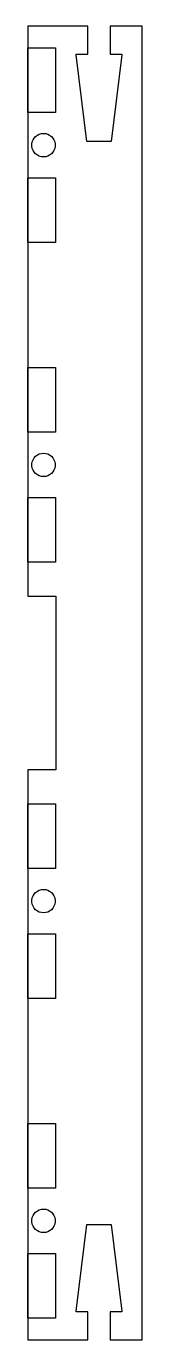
# Model space of a CAD drawing. Header units: metres. Extents: x -3 to 23, y -151 to 151.
import ezdxf

# ---------------------------------------------------------------- set-up
doc = ezdxf.new("R2010")
doc.units = ezdxf.units.M

msp = doc.modelspace()

# ---------------------------------------------------------------- linework, layer by layer
for p, q in [((10.65, 151.3), (-3.25, 151.3)), ((-3.25, 151.3), (-3.25, 20)), ((10.65, 144.85), (10.65, 151.3)), ((23.25, 151.3), (15.85, 151.3)), ((15.85, 151.3), (15.85, 144.85)), ((23.25, -151.3), (23.25, 151.3)), ((-3.2, 131.46), (-3.2, 146.36)), ((-3.2, 146.36), (3.2, 146.36)), ((3.2, 146.36), (3.2, 131.46)), ((7.95, 144.75), (7.95, 144.85)), ((7.95, 144.85), (10.65, 144.85)), ((10.45, 124.75), (7.95, 144.75)), ((15.85, 144.85), (18.55, 144.85)), ((18.55, 144.75), (16.05, 124.75)), ((18.55, 144.85), (18.55, 144.75)), ((3.2, 131.46), (-3.2, 131.46)), ((-2.29, 124.16), (-2.2, 124.65)), ((-2.29, 123.66), (-2.29, 124.16)), ((-2.2, 124.65), (-2.02, 125.11)), ((-2.02, 125.11), (-1.75, 125.53)), ((-1.75, 125.53), (-1.42, 125.9)), ((-1.42, 125.9), (-1.02, 126.2)), ((-1.02, 126.2), (-0.58, 126.42)), ((-0.58, 126.42), (-0.1, 126.56)), ((-0.1, 126.56), (0.4, 126.61)), ((0.4, 126.61), (0.9, 126.56)), ((0.9, 126.56), (1.38, 126.42)), ((1.38, 126.42), (1.82, 126.2)), ((1.82, 126.2), (2.22, 125.9)), ((2.22, 125.9), (2.55, 125.53)), ((2.55, 125.53), (2.82, 125.11)), ((2.82, 125.11), (3, 124.65)), ((3, 124.65), (3.09, 124.16)), ((3.09, 124.16), (3.09, 123.66)), ((16.05, 124.75), (10.45, 124.75)), ((-2.2, 123.17), (-2.29, 123.66)), ((-2.02, 122.7), (-2.2, 123.17)), ((-1.75, 122.28), (-2.02, 122.7)), ((-1.42, 121.91), (-1.75, 122.28)), ((-1.02, 121.61), (-1.42, 121.91)), ((-0.58, 121.39), (-1.02, 121.61)), ((-0.1, 121.25), (-0.58, 121.39)), ((0.4, 121.21), (-0.1, 121.25)), ((0.9, 121.25), (0.4, 121.21)), ((1.38, 121.39), (0.9, 121.25)), ((1.82, 121.61), (1.38, 121.39)), ((2.22, 121.91), (1.82, 121.61)), ((2.55, 122.28), (2.22, 121.91)), ((2.82, 122.7), (2.55, 122.28)), ((3, 123.17), (2.82, 122.7)), ((3.09, 123.66), (3, 123.17)), ((-3.2, 101.46), (-3.2, 116.36)), ((-3.2, 116.36), (3.2, 116.36)), ((3.2, 116.36), (3.2, 101.46)), ((3.2, 101.46), (-3.2, 101.46)), ((-3.2, 57.8), (-3.2, 72.7)), ((-3.2, 72.7), (3.2, 72.7)), ((3.2, 72.7), (3.2, 57.8)), ((3.2, 57.8), (-3.2, 57.8)), ((-2.2, 50.99), (-2.02, 51.45)), ((-2.02, 51.45), (-1.75, 51.88)), ((-1.75, 51.88), (-1.42, 52.24)), ((-1.42, 52.24), (-1.02, 52.54)), ((-1.02, 52.54), (-0.58, 52.77)), ((-0.58, 52.77), (-0.1, 52.9)), ((-0.1, 52.9), (0.4, 52.95)), ((0.4, 52.95), (0.9, 52.9)), ((0.9, 52.9), (1.38, 52.77)), ((1.38, 52.77), (1.82, 52.54)), ((1.82, 52.54), (2.22, 52.24)), ((2.22, 52.24), (2.55, 51.88)), ((2.55, 51.88), (2.82, 51.45)), ((2.82, 51.45), (3, 50.99)), ((-2.29, 50.5), (-2.2, 50.99)), ((-2.29, 50), (-2.29, 50.5)), ((-2.2, 49.51), (-2.29, 50)), ((-2.02, 49.04), (-2.2, 49.51)), ((-1.75, 48.62), (-2.02, 49.04)), ((-1.42, 48.25), (-1.75, 48.62)), ((2.55, 48.62), (2.22, 48.25)), ((2.82, 49.04), (2.55, 48.62)), ((3, 49.51), (2.82, 49.04)), ((3, 50.99), (3.09, 50.5)), ((3.09, 50), (3, 49.51)), ((3.09, 50.5), (3.09, 50)), ((-1.02, 47.95), (-1.42, 48.25)), ((-0.58, 47.73), (-1.02, 47.95)), ((-0.1, 47.59), (-0.58, 47.73)), ((0.4, 47.55), (-0.1, 47.59)), ((0.9, 47.59), (0.4, 47.55)), ((1.38, 47.73), (0.9, 47.59)), ((1.82, 47.95), (1.38, 47.73)), ((2.22, 48.25), (1.82, 47.95)), ((-3.2, 27.8), (-3.2, 42.7)), ((-3.2, 42.7), (3.2, 42.7)), ((3.2, 42.7), (3.2, 27.8)), ((3.2, 27.8), (-3.2, 27.8)), ((-3.25, 20), (3.25, 20)), ((3.25, 20), (3.25, -20)), ((3.25, -20), (-3.25, -20)), ((-3.25, -20), (-3.25, -151.3)), ((-3.2, -42.7), (-3.2, -27.8)), ((-3.2, -27.8), (3.2, -27.8)), ((3.2, -27.8), (3.2, -42.7)), ((3.2, -42.7), (-3.2, -42.7)), ((-1.75, -48.62), (-1.42, -48.25)), ((-1.42, -48.25), (-1.02, -47.95)), ((-1.02, -47.95), (-0.58, -47.73)), ((-0.58, -47.73), (-0.1, -47.59)), ((-0.1, -47.59), (0.4, -47.55)), ((0.4, -47.55), (0.9, -47.59)), ((0.9, -47.59), (1.38, -47.73)), ((1.38, -47.73), (1.82, -47.95)), ((1.82, -47.95), (2.22, -48.25)), ((2.22, -48.25), (2.55, -48.62)), ((-2.29, -50), (-2.2, -49.51)), ((-2.29, -50.5), (-2.29, -50)), ((-2.2, -50.99), (-2.29, -50.5)), ((-2.2, -49.51), (-2.02, -49.04)), ((-2.02, -51.45), (-2.2, -50.99)), ((-2.02, -49.04), (-1.75, -48.62)), ((2.55, -48.62), (2.82, -49.04)), ((2.82, -49.04), (3, -49.51)), ((3, -50.99), (2.82, -51.45)), ((3, -49.51), (3.09, -50)), ((3.09, -50.5), (3, -50.99)), ((3.09, -50), (3.09, -50.5)), ((-1.75, -51.88), (-2.02, -51.45)), ((-1.42, -52.24), (-1.75, -51.88)), ((-1.02, -52.54), (-1.42, -52.24)), ((-0.58, -52.77), (-1.02, -52.54)), ((-0.1, -52.9), (-0.58, -52.77)), ((0.4, -52.95), (-0.1, -52.9)), ((0.9, -52.9), (0.4, -52.95)), ((1.38, -52.77), (0.9, -52.9)), ((1.82, -52.54), (1.38, -52.77)), ((2.22, -52.24), (1.82, -52.54)), ((2.55, -51.88), (2.22, -52.24)), ((2.82, -51.45), (2.55, -51.88)), ((-3.2, -72.7), (-3.2, -57.8)), ((-3.2, -57.8), (3.2, -57.8)), ((3.2, -57.8), (3.2, -72.7)), ((3.2, -72.7), (-3.2, -72.7)), ((-3.2, -116.36), (-3.2, -101.46)), ((-3.2, -101.46), (3.2, -101.46)), ((3.2, -101.46), (3.2, -116.36)), ((3.2, -116.36), (-3.2, -116.36)), ((-2.29, -123.66), (-2.2, -123.17)), ((-2.29, -124.16), (-2.29, -123.66)), ((-2.2, -123.17), (-2.02, -122.7)), ((-2.02, -122.7), (-1.75, -122.28)), ((-1.75, -122.28), (-1.42, -121.91)), ((-1.42, -121.91), (-1.02, -121.61)), ((-1.02, -121.61), (-0.58, -121.39)), ((-0.58, -121.39), (-0.1, -121.25)), ((-0.1, -121.25), (0.4, -121.21)), ((0.4, -121.21), (0.9, -121.25)), ((0.9, -121.25), (1.38, -121.39)), ((1.38, -121.39), (1.82, -121.61)), ((1.82, -121.61), (2.22, -121.91)), ((2.22, -121.91), (2.55, -122.28)), ((2.55, -122.28), (2.82, -122.7)), ((2.82, -122.7), (3, -123.17)), ((3, -123.17), (3.09, -123.66)), ((3.09, -123.66), (3.09, -124.16)), ((-2.2, -124.65), (-2.29, -124.16)), ((-2.02, -125.11), (-2.2, -124.65)), ((-1.75, -125.53), (-2.02, -125.11)), ((-1.42, -125.9), (-1.75, -125.53)), ((-1.02, -126.2), (-1.42, -125.9)), ((-0.58, -126.42), (-1.02, -126.2)), ((-0.1, -126.56), (-0.58, -126.42)), ((0.4, -126.61), (-0.1, -126.56)), ((0.9, -126.56), (0.4, -126.61)), ((1.38, -126.42), (0.9, -126.56)), ((1.82, -126.2), (1.38, -126.42)), ((2.22, -125.9), (1.82, -126.2)), ((2.55, -125.53), (2.22, -125.9)), ((2.82, -125.11), (2.55, -125.53)), ((3, -124.65), (2.82, -125.11)), ((3.09, -124.16), (3, -124.65)), ((7.95, -144.75), (10.45, -124.75)), ((10.45, -124.75), (16.05, -124.75)), ((16.05, -124.75), (18.55, -144.75)), ((-3.2, -146.36), (-3.2, -131.46)), ((-3.2, -131.46), (3.2, -131.46)), ((3.2, -131.46), (3.2, -146.36)), ((7.95, -144.85), (7.95, -144.75)), ((10.65, -144.85), (7.95, -144.85)), ((10.65, -151.3), (10.65, -144.85)), ((18.55, -144.85), (15.85, -144.85)), ((15.85, -144.85), (15.85, -151.3)), ((18.55, -144.75), (18.55, -144.85)), ((3.2, -146.36), (-3.2, -146.36)), ((-3.25, -151.3), (10.65, -151.3)), ((15.85, -151.3), (23.25, -151.3))]:
    msp.add_line(p, q)

doc.saveas('drawing.dxf')
